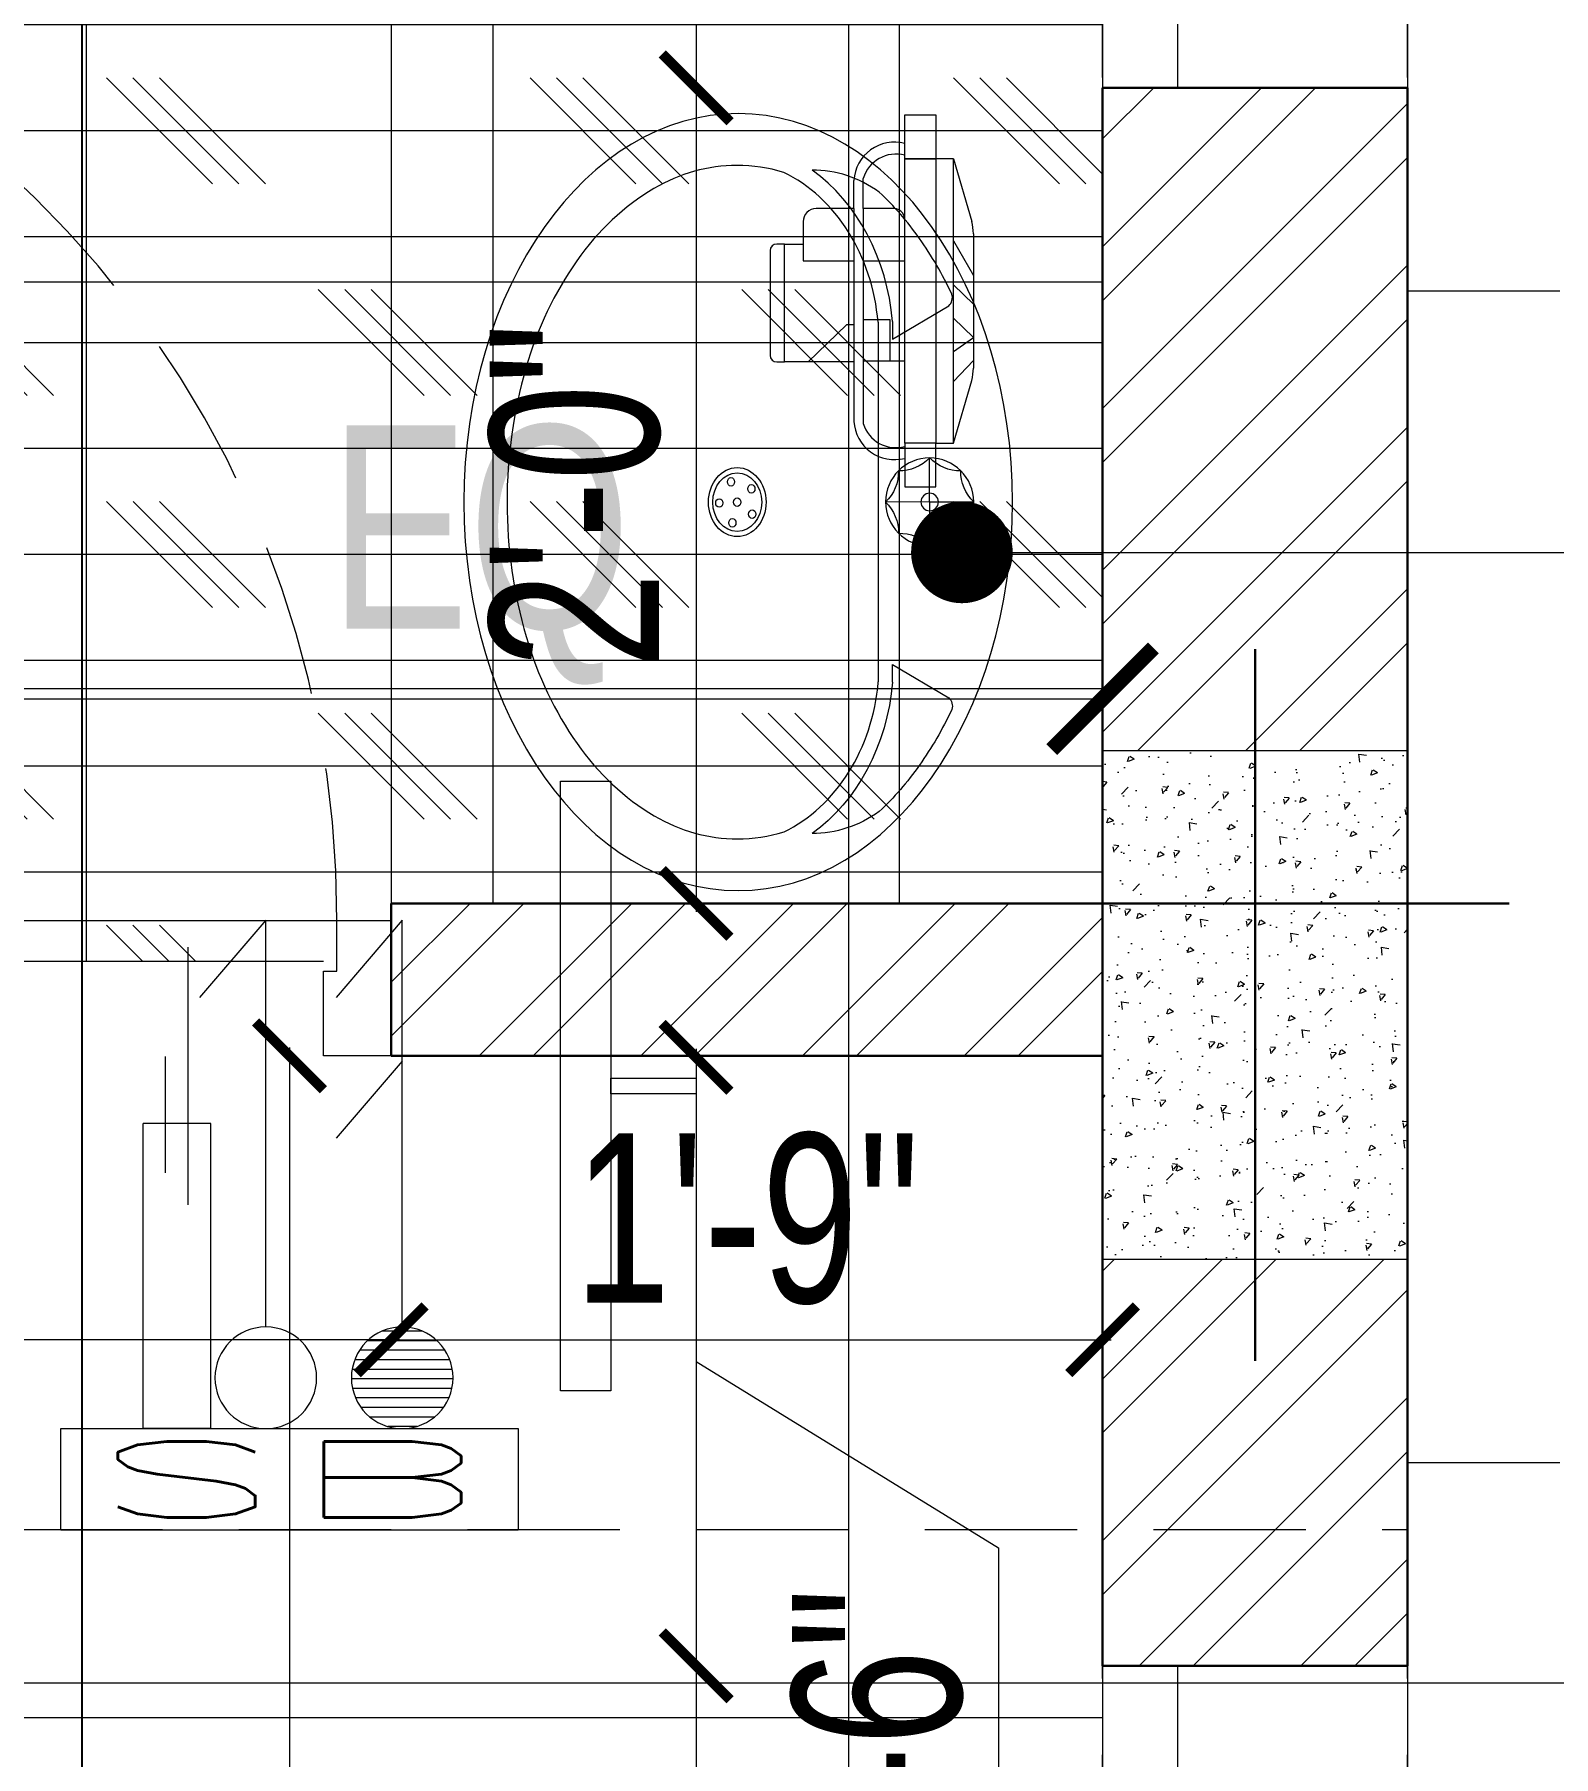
# Model space of a CAD drawing. Header units: inches. Extents: x 3365147 to 3374664, y 1380917 to 1384908.
# Drawn here: x 3371952.2 to 3371997.1, y 1383187.8 to 1383238.6 of the extents above; entities that cross this region are included whole.
import ezdxf
from ezdxf.enums import TextEntityAlignment as Align

# ---------------------------------------------------------------- set-up
doc = ezdxf.new("R2010")
doc.units = ezdxf.units.IN
doc.header["$LTSCALE"] = 18
doc.header["$MEASUREMENT"] = 0
doc.header["$PDSIZE"] = -1
for name, pattern in [('CENTER', [50.79999999999998, 31.75, -6.349999999999998, 6.349999999999998, -6.349999999999998]), ('CONTINOUS', [0]), ('DASHDOT', [1, 0.5, -0.25, 0, -0.25]), ('HIDDEN', [0.375, 0.25, -0.125])]:
    doc.linetypes.add(name, pattern=pattern)
for name, color, linetype, lineweight in [('COLUMN-00 _BC', 1, 'Continuous', 20), ('COLUMN-00 CENTER LINE_BC', 5, 'Continuous', 30), ('COLUMN-00 HATCH_BC', 4, 'Continuous', 9), ('DETAIL-SECTION-00_BC', 2, 'DASHDOT', 25), ('DIM-03_BC', 1, 'Continuous', 9), ('DIM-04_BC', 3, 'Continuous', 9), ('DOOR-00 DROP LINE_BC', 3, 'Continuous', 13), ('DOOR-00 SHUTTER_BC', 40, 'Continuous', 9), ('DOOR-00_BC', 30, 'Continuous', 18), ('DOORS_THIN-BC', 252, 'Continuous', 5), ('ELECTRICAL-CEILING-POINTS DIM_BC', 230, 'Continuous', 9), ('ELECTRICAL-ROOF BEAM LINE_BC', 1, 'HIDDEN', 15), ('ELECTRICAL-WALL-POINTS HATCH_BC', 252, 'Continuous', 5), ('ELECTRICAL-WALL-POINTS-00_BC', 20, 'Continuous', 20), ('ELECTRICAL-WALL-POINTS-01_BC', 136, 'Continuous', 9), ('ELECTRICAL-WALL-POINTS-02_BC', 21, 'Continuous', 5), ('FIXTURES-00_BC', 200, 'Continuous', 13), ('GRID LINE-00_BC', 9, 'CENTER', 9), ('GRID LINE-TEXT_BC', 2, 'CONTINOUS', 15), ('INTERIOR-FLOORING TILE-00 (VT)_BC', 125, 'Continuous', 5), ('INTERIOR-FLOORING TILE-01 (VT-1)_BC', 160, 'Continuous', 9), ('KITCHEN-PLATFORM_BC', 1, 'Continuous', 20), ('SUNSHADE_BC', 1, 'HIDDEN', 20), ('TEXT-02_ARROW_BC', 4, 'Continuous', 13), ('WALL-00_BC', 7, 'Continuous', 30), ('WALL-9 inch BRICK HATCH_BC', 22, 'Continuous', 0), ('WINDOW-00 SHUTTER_BC', 40, 'Continuous', 9), ('WINDOWS-00_BC', 30, 'Continuous', 18)]:
    doc.layers.add(name, color=color, linetype=linetype, lineweight=lineweight)
doc.styles.add('DIM_BC', font='swisscl.ttf')
doc.styles.add('ROMANS', font='romans.shx', dxfattribs={"width": 0.75})
doc.dimstyles.new('DIM_BC', dxfattribs={"dimtxt": 4, "dimasz": 2, "dimexe": 4.5, "dimexo": 0, "dimgap": 1, "dimtad": 1, "dimdec": 4, "dimzin": 3, "dimdsep": 46, "dimlunit": 4, "dimtxsty": 'DIM_BC', "dimblk": 'ARCHTICK', "dimcen": 0.0625, "dimdle": 0.25, "dimse1": 1, "dimse2": 1, "dimclrd": 7, "dimclre": 4, "dimclrt": 256, "dimadec": 0, "dimazin": 0, "dimtfac": 0.5, "dimtdec": 4, "dimtix": 1, "dimtofl": 0, "dimtmove": 2, "dimatfit": 2, "dimfxl": 0, "dimfrac": 1, "dimtolj": 1, "dimtzin": 1, "dimlwd": -1, "dimarcsym": 0})
pattern_1 = [(45, (12, 0), (-2.386485386504598, 2.386485386504598), []), (45, (13.590990255, 0), (-2.386485386504598, 2.386485386504598), [])]

# ---------------------------------------------------------------- blocks, each defined once
blk = doc.blocks.new('ARROW_C')
at = {"layer": 'DOORS_THIN-BC'}
h = blk.add_hatch(dxfattribs=at)
h.set_pattern_fill('ANSI31', color=256, scale=1.439999999999995, angle=82.34337836753481, style=0)
h.set_pattern_definition([(127.3433783675347, (-488.6261728187226, 65.37046368602438), (-0.1431026031467135, -0.1091862856435467), [])])
edge = h.paths.add_edge_path()
edge.add_arc((5.804878283427684, -19.94409062200435), 20.77169619034866, 91.08324206293743, 106.2280361201848)
edge.add_arc((-1.466444343494003, -25.91922004105702), 25.9606707646258, 77.92495574760318, 86.7618009874663, ccw=False)
edge.add_line((3.964337424034851, -0.5329435133191823), (5.412189069791565, 0.8238933390265969))
blk.add_lwpolyline([(-9.095e-13, 4.26e-14, -0.0661779865403536), (5.412189069791565, 0.823893339026597), (3.964337424034851, -0.5329435133191823), (4.649810086945194, -2.463927325565364, 0.0635909475538442), (-9.095e-13, 4.26e-14)], format="xyb")
blk.add_arc((-1.46697212334652, -25.92314596823115), 25.96462023794869, 77.92562916814516, 86.76112756691943)
blk = doc.blocks.new('*U208')
for points in [[(2.000894688331753, -6.912160000000001e-10), (0, -6.912160000000001e-10), (0, 3.999999999308784), (1.600715750653761, 3.999999999308784), (3.100715750653761, 3.999999999308784), (3.100715750653765, 33.79856849821317), (1.600715750653766, 33.79856849821317), (1.600715750653761, 3.999999999308784), (1.600715750653761, 2.499999999308784), (2.000894688302649, 2.499999999308784)], [(31.3992842495727, 2.499999999308784), (31.3992842495727, 3.999999999308784), (33.00000000022646, 3.999999999308784), (33.00000000022646, -6.912160000000001e-10), (30.99910531189471, -6.912160000000001e-10), (30.99910531189471, 2.499999999308784)]]:
    blk.add_lwpolyline(points, close=True)
at = {"layer": 'DOOR-00 DROP LINE_BC', "ltscale": 0.01}
blk.add_line((2.000894688331757, 2.799463186296633), (30.99910531189472, 2.799463186296633), dxfattribs=at)
at = {"layer": 'DOOR-00 SHUTTER_BC', "linetype": 'HIDDEN'}
blk.add_arc((1.588089705503217, 4.065780860740041), 29.81126711938986, 359.8735723383919, 85.84165232859309, dxfattribs=at)
at = {"layer": 'DOOR-00 SHUTTER_BC', "lineweight": 13, "ltscale": 0.01, "xscale": 0.8000000000007759, "yscale": 0.8000000000007759, "zscale": 0.8000000000007759, "rotation": 359.0774398910439}
blk.add_blockref('ARROW_C', (3.100715750653765, 33.79856849822045), dxfattribs=at)
blk = doc.blocks.new('*U281')
for p, q in [((2.328306e-10, 8.879062309206347), (24.0000000002258, 8.879062308507855)), ((1.455192e-10, 2.087628567016508), (24.00000000013849, 2.087628566288913)), ((3.573943928349763, -0.1209376908882405), (3.573943928495281, 2.087628566900093)), ((20.42605607181783, -0.1209376914121094), (20.42605607184694, 2.08762856643443)), ((5.82077e-11, -0.120937690800929), (24.00000000005118, -0.1209376914994209))]:
    blk.add_line(p, q)
at = {"layer": 'SUNSHADE_BC'}
blk.add_lwpolyline([(-5.999999999970896, 8.879062309206347), (-5.999999999970896, 26.87906230994122), (30.00000000042952, 26.87906230993394), (30.00000000042952, 8.879062309206347)], dxfattribs=at)
at = {"layer": 'WINDOW-00 SHUTTER_BC', "const_width": 0.3999999999999111}
blk.add_lwpolyline([(20.42605607184694, 0.9833454375111614), (3.573943928262451, 0.9833454378604074)], dxfattribs=at)
blk = doc.blocks.new('ARCHTICK')
at = {"color": 0, "const_width": 0.15}
blk.add_lwpolyline([(-0.5, -0.5), (0.5, 0.5)], dxfattribs=at)
blk = doc.blocks.new('*D885')
at = {"layer": 'Defpoints', "color": 0, "transparency": 16777216}
for p in [(3371983.758658891, 1383208.468559114), (3371959.758666147, 1383034.305889615), (3371983.758664678, 1383034.305889615)]:
    blk.add_point(p, dxfattribs=at)
at = {"layer": 'DIM-03_BC', "color": 7, "linetype": 'Continuous', "transparency": 16777216}
blk.add_line((3371959.758666147, 1383208.718559114), (3371959.758666147, 1383034.055889615), dxfattribs=at)
at = {"layer": 'DIM-03_BC', "color": 7, "transparency": 16777216, "xscale": 2, "yscale": 2, "zscale": 2}
for p, rotation in [((3371959.758666147, 1383208.468559114), 90), ((3371959.758666147, 1383034.305889615), 270)]:
    blk.add_blockref('ARCHTICK', p, dxfattribs=dict(at, rotation=rotation))
at = {"layer": 'DIM-03_BC', "transparency": 16777216, "insert": (3371956.198050158, 1383121.387224363), "char_height": 5, "attachment_point": 5, "rotation": 90, "style": 'DIM_BC'}
blk.add_mtext('\\A1;14\'-6"', dxfattribs=at)
blk = doc.blocks.new('_ArchTick')
at = {"color": 0, "linetype": 'ByBlock', "const_width": 0.15}
blk.add_lwpolyline([(-0.5, -0.5), (0.5, 0.5)], dxfattribs=at)
blk = doc.blocks.new('*U466')
at = {"linetype": 'CENTER', "ltscale": 0.1}
blk.add_line((1.110223024625157e-16, 0), (10.51656835569302, 0), dxfattribs=at)
at = {"layer": 'GRID LINE-TEXT_BC', "style": 'DIM_BC'}
blk.add_attdef('AA', text='', height=0.2, dxfattribs=at).set_placement((-0.2141686873997627, 0), align=Align.MIDDLE_CENTER)
blk = doc.blocks.new('*U603')
at = {"linetype": 'CENTER', "ltscale": 0.1}
blk.add_line((1.110223024625157e-16, 0), (25.47780267974587, 0), dxfattribs=at)
at = {"layer": 'GRID LINE-TEXT_BC', "style": 'DIM_BC'}
blk.add_attdef('AA', text='', height=0.2, rotation=90.0000000000445, dxfattribs=at).set_placement((-0.2141686873997627, 0), align=Align.MIDDLE_CENTER)
blk = doc.blocks.new('EW-MIRROR LIGHT_BC')
for points in [[(0.2280551356670918, -2.520000000018626), (-0.2280551356670907, -2.520000000018626), (-0.2280551356670912, 0), (0.2280551356670912, 0)], [(-9, -2.520000000018626), (9, -2.520000000018626), (9, -4), (-9, -4)]]:
    blk.add_lwpolyline(points, close=True)
blk = doc.blocks.new('EW-SWITCH BOX_BC')
blk.add_lwpolyline([(4.499999999985447, -0.9999999999931077), (-4.499999999985448, -0.999999999993106), (-4.500000000014551, 0.9999999999640057), (4.499999999985447, 0.9999999999931068)], close=True)
at = {"layer": 'ELECTRICAL-WALL-POINTS-01_BC', "insert": (0, 0), "char_height": 1.5, "attachment_point": 5, "style": 'ROMANS'}
blk.add_mtext('{\\Fromans|c0;\\W3;SB}', dxfattribs=at)
blk = doc.blocks.new('EW-ONE WAY SWITCH_BC')
at = {"ltscale": 20}
for p, q in [((0, 2.000014085308578), (0, 10.00007042653706)), ((8.572304848104729e-16, 10.00007042653706), (1.301817519006041, 8.481739932660373))]:
    blk.add_line(p, q, dxfattribs=at)
blk.add_circle((-1.836922467451013e-16, 1.000007042655018), 1.000007042653561, dxfattribs=at)
blk = doc.blocks.new('EW-TWO WAY SWITCH_BC')
at = {"layer": 'ELECTRICAL-WALL-POINTS HATCH_BC', "ltscale": 20}
h = blk.add_hatch(dxfattribs=at)
h.set_pattern_fill('ANSI31', color=256, scale=1.5, angle=135)
h.set_pattern_definition([(180, (0, 2.000066077128089), (-2.775557561562891e-17, -0.1875), [])])
edge = h.paths.add_edge_path()
edge.add_arc((2.220446049250313e-16, 1.000007042655018), 1.00000704265356, 0, 360)
at = {"ltscale": 20}
for p, q in [((0, 2.000066077128089), (3.207369562008938e-15, 10.00007042653706)), ((5.968335217055116e-16, 10.00007042653706), (1.301817519006041, 8.481739932660373)), ((2.651298093029915e-15, 7.230281608610072), (1.301817519006043, 5.711951114733381))]:
    blk.add_line(p, q, dxfattribs=at)
blk.add_circle((-4.440892098500626e-16, 1.000007042655018), 1.000007042653561, dxfattribs=at)
blk = doc.blocks.new('EW-5 AMP SOCKET_BC')
for p, q in [((-1.000007042661309, 0), (-1.000007042661309, 9)), ((-1.000007042661309, 9), (1.000007042653561, 9)), ((1.000007042653561, 0), (1.000007042653561, 9)), ((-1.000007042661309, 0), (1.000007042653561, 0))]:
    blk.add_line(p, q)
at = {"layer": 'ELECTRICAL-WALL-POINTS-01_BC'}
for p, q in [((-0.3333356808896859, 6.608248551434372), (-0.3333356808896859, 14.21097466055653)), ((0.3333356808819374, 7.544261216680753), (0.3333356808819374, 10.97939169005258))]:
    blk.add_line(p, q, dxfattribs=at)
blk = doc.blocks.new('EW-EXHAUST FAN PLAN_BC')
at = {"transparency": 33554687}
for p, q in [((-2.785186106825506, 2.471852662081801), (-3.618050559748838, 2.471852662081801)), ((-2.785186106825506, 2.471852662081801), (3.493450934509383, 2.471852662081801)), ((0.6419160376177047, 2.471852662081801), (0.6419160376177047, 2.251394284596245)), ((0.6419160376177047, 2.251394284596245), (1.74020967581987, 1.122288206417579)), ((1.74020967581987, 2.471852662081802), (1.74020967581987, 0.4239552203744097)), ((-1.740209675819813, 0.4239552203744097), (-1.740209675819813, 0.9739579234046687)), ((1.74020967581987, 0.4239552203744097), (-1.740209675819813, 0.4239552203744097))]:
    blk.add_line(p, q, dxfattribs=at)
for points in [[(-5.552645177951092, 3.973073191869844), (-5.552645177951092, 4.891324114338204), (-4.25959232214467, 4.891324114338204), (-4.25959232214467, 3.973073191869844)], [(5.428045552711637, 3.973073191869844), (5.428045552711637, 4.891324114338204), (4.134992696905215, 4.891324114338204), (4.134992696905215, 3.973073191869844)]]:
    blk.add_lwpolyline(points, close=True, dxfattribs=at)
blk.add_lwpolyline([(-2.785186106825506, 2.471852662081801), (-2.785186106825506, 1.354012701252941, 0.4168560823460515), (-2.401690100254484, 0.9739579234046687), (-1.244431101446139, 0.9739579234046687), (-1.244431101446139, 2.471852662081801)], format="xyb", dxfattribs=at)
blk.add_lwpolyline([(-1.740209675819813, 0.4239552203744097), (-1.740209675819813, 0.1942095702052029, 0.414213562373095), (-1.546000105614269, 0), (1.546000105614326, 0, 0.414213562373095), (1.74020967581987, 0.1942095702052029), (1.74020967581987, 0.4239552203744097)], format="xyb", close=True, dxfattribs=at)
for centre, start, end in [((-3.54712357436614, 3.670245153280121), 165.3890801817704, 266.6128944588657), ((3.422523949126742, 3.670245153280121), 273.3871055411343, 14.61091981822964)]:
    blk.add_arc(centre, 1.200489566890975, start, end, dxfattribs=at)
at = {"layer": 'ELECTRICAL-WALL-POINTS-02_BC', "transparency": 33554687}
for p, q in [((-4.25959232214467, 5.412309290039047), (-2.406256423318439, 5.948829688797559)), ((-2.046228558270457, 5.999893432484896), (1.921628933031059, 5.999893432484896)), ((-1.831702956067375, 5.412309290039047), (-0.8157158425666466, 5.999893432484896)), ((-0.5328658467678338, 5.412309290039047), (0.03576029659427604, 5.999893432484896)), ((0.4454215439655513, 5.412309290039047), (1.014047687327661, 5.999893432484896)), ((1.427417661941377, 5.412309290039047), (1.014047687327661, 5.999893432484896)), ((2.312408446338679, 5.412309290039047), (1.69145182137504, 5.999893432486715)), ((4.134992696905215, 5.412309290039047), (2.281656798078984, 5.948829688797559)), ((1.716868511725693, 3.973073191869844), (1.716868511725693, 2.746687724042204)), ((0.4886333200614672, 2.746687724042204), (0.4886333200614672, 3.536812544418353)), ((0.4886333200614672, 3.536812544418353), (1.716868511725693, 3.536812544418353)), ((-2.785186106825506, 2.746687724042204), (-3.678581071300357, 2.746687724042204)), ((-2.785186106825506, 2.746687724042204), (3.553981446060902, 2.746687724042204))]:
    blk.add_line(p, q, dxfattribs=at)
for points in [[(-4.25959232214467, 5.412309290039047), (-4.25959232214467, 4.891324114338204), (4.134992696905215, 4.891324114338204), (4.134992696905215, 5.412309290039047)], [(-4.25959232214467, 3.973073191869844), (-4.25959232214467, 4.891324114338204), (4.134992696905215, 4.891324114338204), (4.134992696905215, 3.973073191869844)]]:
    blk.add_lwpolyline(points, close=True, dxfattribs=at)
blk.add_lwpolyline([(-1.244431101446139, 2.746687724042204), (-1.244431101446139, 3.973073191869844), (-2.456436358312885, 3.973073191869844, 0.4598094039223961), (-2.785186106825506, 3.589692622910661), (-2.785186106825506, 2.746687724042204)], format="xyb", dxfattribs=at)
for centre, radius, start, end in [((-2.046228558270457, 4.705162964444753), 1.294730468040017, 90, 106.1451496788568), ((1.921628933031059, 4.705162964444753), 1.294730468040017, 73.8548503211432, 90), ((-3.384219021263675, 3.711853727787457), 1.009056208190727, 164.9966786552037, 253.0390317244665), ((3.25961939602422, 3.711853727787457), 1.009056208190727, 286.9609682755336, 15.00332134479632)]:
    blk.add_arc(centre, radius, start, end, dxfattribs=at)
blk = doc.blocks.new('*U1335')
at = {"transparency": 33554687}
blk.add_line((0, 0), (44.39532952226315, 0), dxfattribs=at)
at = {"linetype": 'CONTINOUS', "transparency": 33554687, "style": 'DIM_BC'}
for tag, rotation, p in [('2', 269.9999999999988, (44.39532952226315, -0.2869649384067169)), ('1', 269.9999999999997, (-1.804112415015879e-16, -0.317633352561371))]:
    blk.add_attdef(tag, text='', height=0.2, rotation=rotation, dxfattribs=at).set_placement(p, align=Align.MIDDLE_CENTER)
blk = doc.blocks.new('*D1845')
at = {"layer": 'Defpoints', "color": 0, "transparency": 16777216}
for p in [(3371983.758661516, 1383219.008362819), (3371983.758661516, 1383219.008362821), (3371947.008664716, 1383212.526393005)]:
    blk.add_point(p, dxfattribs=at)
at = {"layer": 'ELECTRICAL-CEILING-POINTS DIM_BC', "color": 7, "transparency": 16777216}
blk.add_line((3371946.758664716, 1383219.008362821), (3371984.008661516, 1383219.008362821), dxfattribs=at)
at = {"layer": 'ELECTRICAL-CEILING-POINTS DIM_BC', "color": 7, "transparency": 16777216, "xscale": 3, "yscale": 3, "zscale": 3, "rotation": 180}
blk.add_blockref('ARCHTICK', (3371947.008664716, 1383219.008362821), dxfattribs=at)
at = {"layer": 'ELECTRICAL-CEILING-POINTS DIM_BC', "color": 7, "transparency": 16777216, "xscale": 3, "yscale": 3, "zscale": 3}
blk.add_blockref('ARCHTICK', (3371983.758661516, 1383219.008362821), dxfattribs=at)
at = {"layer": 'ELECTRICAL-CEILING-POINTS DIM_BC', "transparency": 16777216, "insert": (3371965.383663116, 1383223.248205547), "char_height": 6, "attachment_point": 5, "style": 'DIM_BC'}
blk.add_mtext('\\A1;EQ', dxfattribs=at)
blk = doc.blocks.new('*U477')
at = {"layer": 'COLUMN-00 HATCH_BC'}
h = blk.add_hatch(dxfattribs=at)
h.set_pattern_fill('AR-CONC', color=256, scale=0.25)
h.set_pattern_definition([(49.99999999999999, (-2.582294090840695e-06, 5.996753859275486), (1.793150456501884, -0.1568803374564878), [0.1875, -2.0625]), (355, (-2.582294090840695e-06, 5.996753859275486), (-0.3468783340325, 1.88048033425003), [0.15, -1.65]), (100.45144446, (0.1494266202059092, 5.983680499275486), (1.44627211681778, 1.723599977421574), [0.15935048, -1.75285528]), (46.18420000000002, (-2.582294090840695e-06, 6.496753859275486), (2.668103326678931, -0.4137982019826913), [0.2812499999999999, -3.093749999999999]), (96.63563548999993, (0.2223392802059092, 6.462270591775487), (2.336654864185571, 2.435296501936376), [0.239025855, -2.629284399999999]), (351.1841639899999, (-2.582294090840695e-06, 6.496753859275486), (2.336654862636933, 2.435296500674975), [0.225, -2.4750000025]), (21, (0.2499974177059092, 6.371753859275486), (1.492267630296154, -1.006547226663347), [0.1875, -2.0625]), (326.0000000000001, (0.2499974177059092, 6.371753859275486), (0.6082883298039543, 1.812875112617133), [0.15, -1.65]), (71.45144474, (0.3743530527059091, 6.287874924275486), (2.100555941824928, 0.8063278820158846), [0.159350475, -1.75285528]), (37.50000000000001, (-2.582294090840695e-06, 5.996753859275486), (0.03039963829322667, 0.8322346345782787), [0, -1.63, 0, -1.675, 0, -1.65625]), (7.499999999999999, (-2.582294090840695e-06, 5.996753859275486), (0.6576738436053715, 0.9860292797059006), [0, -0.955, 0, -1.5925, 0, -0.63125]), (327.5, (-0.5575025822940909, 5.996753859275486), (1.334556090431023, -0.0563871793359495), [0, -0.625, 0, -1.95, 0, -2.5875]), (317.5, (-0.8075025822940909, 5.996753859275486), (1.457965423355966, 0.2502624558307941), [0, -0.8125, 0, -1.295, 0, -1.8375])])
h.paths.add_polyline_path([(-4.500002582668346, -4.50162307042774), (4.499997417331654, -4.501623070467758), (4.500000000374255, 10.49837692970323), (-4.499999999625745, 10.49837692974324)])
blk.add_lwpolyline([(-4.500002582668346, -4.50162307042774), (4.499997417331654, -4.501623070467758), (4.500000000374255, 10.49837692970323), (-4.499999999625745, 10.49837692974324)], close=True)
at = {"layer": 'COLUMN-00 CENTER LINE_BC'}
for p, q in [((-2.582668346176685e-06, -7.501623070409551), (3.742553359895269e-10, 13.49837692976143)), ((-7.5, -1.818989403545856e-11), (7.5, -5.820766091346741e-11))]:
    blk.add_line(p, q, dxfattribs=at)
blk = doc.blocks.new('*U1275')
for p, q in [((2.328306e-10, 8.879062309206347), (24.00000000023283, 8.879062308507855)), ((1.455192e-10, 2.087628567016508), (24.00000000014552, 2.087628566288913)), ((3.573943928349763, -0.1209376908882405), (3.573943928495281, 2.087628566900093)), ((20.42605607182486, -0.1209376914121094), (20.42605607185397, 2.08762856643443)), ((5.82077e-11, -0.120937690800929), (24.00000000005821, -0.1209376914994209))]:
    blk.add_line(p, q)
at = {"layer": 'SUNSHADE_BC'}
blk.add_lwpolyline([(-5.999999999970896, 8.879062309206347), (-5.999999999970896, 26.87906230994122), (30.00000000043656, 26.87906230993394), (30.00000000043656, 8.879062309206347)], dxfattribs=at)
at = {"layer": 'WINDOW-00 SHUTTER_BC', "const_width": 0.3999999999999111}
blk.add_lwpolyline([(20.42605607185397, 0.9833454375111614), (3.573943928262451, 0.9833454378604074)], dxfattribs=at)
blk = doc.blocks.new('OVAL_WASH')
for p, q in [((-5.896468744315745, 4.364854737337926), (5.897054175761621, 4.358646288020126)), ((-0.0019938896421923, 2.675209561193201), (-0.001233346537697, 4.119931196905232)), ((-5.347517112326952, 3.892499087649198), (-6.441437920300647, 2.043963229103638)), ((-5.926093957856642, 3.892803667732661), (-5.347517112326952, 3.892499087649198)), ((5.909999888263898, 3.892803667732661), (5.331423042731624, 3.892499087649198)), ((5.331423042731624, 3.892499087649198), (6.425343850706607, 2.043963229103638)), ((-0.0019938896421923, 2.675209561193201), (-1.446715525354218, 2.675970104297694)), ((-0.0019938896421923, 2.675209561193201), (-0.0027544327466876, 1.230487925479882)), ((-0.0019938896421923, 2.675209561193201), (1.442727746069834, 2.674449018088707))]:
    blk.add_line(p, q)
for radius in [1.444721835898844, 0.2889056896132539]:
    blk.add_circle((-0.0019938896421923, 2.675209561193201), radius)
for centre, start, end in [((-0.9970513928377192, 5.091297322615638), 269.0432230047476, 315.7741857471602), ((1.004468523944149, 5.088257069707379), 224.0517530058319, 270.7827157482474), ((-2.41619096111843, 3.674311750571503), 314.1387836293415, 0.8697463717319419), ((2.415259135849883, 3.673174034576732), 179.0432230047528, 225.7741857471122), ((-2.41619096111843, 1.672789524761103), 359.1302536282681, 45.8612163706585), ((2.412218882941623, 1.671654117796153), 134.0517530058541, 180.7827157482109), ((-1.003252507582609, 0.2598510712265721), 44.13878362934148, 90.86974637173194), ((0.9982697182265006, 0.2598510712265721), 89.13025362826808, 135.8612163706585)]:
    blk.add_arc(centre, 1.393794389230085, start, end)
blk.add_ellipse((0.002446803280691, 8.956688505945637), major_axis=(-12.74488057746917, 0), ratio=0.7061658950269413)
at = {"extrusion": (0, 0, -1)}
for centre, major_axis, ratio, start_param, end_param in [((0.0008449019375673, 5.410679584397863), (13.35529541755318, -0.0070306125094751), 0.8333610395263855, 4.375909861210904, 4.712388980388428), ((0.0008449019375673, 5.410679584397863), (13.35529541758425, -0.007030612644624), 0.8333610395244408, 4.712388980379997, 5.048868099556544), ((1.865914300276848, 8.273694966941951), (9.380887083826378, -0.004938369434390699), 0.8333610395297, -0.8695364039293274, -0.4560317127768618), ((-3.604381043605663, 8.989296803508907), (7.438880803792819, -0.0039160414604539), 0.833361039520282, 3.141592653569542, 3.597624366351348), ((3.609836623376295, 8.985499032138373), (7.438880803801094, -0.0039160413765554), 0.8333610395297893, -0.4560317127825062, -6.7149e-12), ((0.0312799924939566, 9.576996668265604), (0.1416152517616268, -7.45503759874e-05), 0.8333610395394947, -1.570796326747174, 4.712388980432411), ((-3.604381043605663, 8.989296803508907), (7.438880803793017, -0.0039160410761448), 0.8333610394957185, 2.892153881148855, 3.141592653631537), ((3.609836623376295, 8.985499032138373), (7.438880803801208, -0.003916041227438299), 0.8333610395402052, 1.73395e-11, 0.2494387724860836), ((-5.260258234159137, 9.32594860999843), (5.987135180641122, -0.0031518006074409), 0.8333610395294136, 1.676821545042295, 2.758256855522216), ((5.266067342118854, 9.320407248731657), (5.987135180633742, -0.0031518006181023), 0.8333610395296907, 0.3833357980548844, 1.464771108538323), ((-5.769326652950858, 6.520044427309521), (5.121966666704111, -0.0026963509872635), 0.8333610395325285, 2.601342142141549, 3.143939450131403), ((-1.860458720507504, 9.701100868705328), (10.51380909798258, -0.0055347724521562), 0.8333610395276044, 2.27205624964007, 2.480640765491997), ((-0.7306583205602676, 10.81489914363059), (12.26403743747444, -0.006456142215931301), 0.833361039535106, 2.090015635564819, 2.272056249719629), ((-6.712800744115263, 2.211047475692633), (0.3373644504314075, -0.0001775983901984), 0.8333610395398162, 0.6357584857270207, 1.896143544674846)]:
    blk.add_ellipse(centre, major_axis=major_axis, ratio=ratio, start_param=start_param, end_param=end_param, dxfattribs=at)
at = {"extrusion": (0, 0, -0.9999999999999998)}
for centre, major_axis, ratio, start_param, end_param in [((-0.7325820118795142, 7.160669855811415), (11.13111542352684, -0.0058597401478017), 0.8333610395303058, 4.011129057513366, 4.375909861201573), ((0.7361138997618845, 7.159896692016691), (11.13111542356576, -0.0058597402084878), 0.8333610395289216, -1.234317207625004, -0.8695364039393206)]:
    blk.add_ellipse(centre, major_axis=major_axis, ratio=ratio, start_param=start_param, end_param=end_param, dxfattribs=at)
at = {"extrusion": (0, 0, -0.9999999999999999)}
for centre, major_axis, ratio, start_param, end_param in [((-1.861209115526117, 8.275657031564517), (9.380887083795226, -0.004938369653719201), 0.8333610395281512, 3.597624366340056, 4.011129057495873), ((-5.260258234159137, 9.32594860999843), (6.553596187694893, -0.003450001994216), 0.8333610395288502, 1.672131744064737, 2.604110941735409)]:
    blk.add_ellipse(centre, major_axis=major_axis, ratio=ratio, start_param=start_param, end_param=end_param, dxfattribs=at)
at = {"extrusion": (0, 0, -1)}
for centre, major_axis, ratio in [((0.0027277895995182, 8.987397916686255), (1.132922014103944, -0.0005964027914409999), 0.8333610395314449), ((-0.6613219873684228, 9.192331888254836), (0.1416152517725633, -7.45503429925e-05), 0.8333610394751588), ((0.0027277895995182, 8.987397916686255), (0.1416152517616329, -7.45503229013e-05), 0.8333610395587736), ((-0.4362297452982361, 8.524455326940277), (0.1416152517616148, -7.455035043100001e-05), 0.8333610395394758), ((0.3954868907960298, 8.496349690281363), (0.1416152517616218, -7.455033854960003e-05), 0.8333610395587729)]:
    blk.add_ellipse(centre, major_axis=major_axis, ratio=ratio, dxfattribs=at)
at = {"extrusion": (0, 0, -0.9999999999999998)}
for centre, major_axis, ratio in [((0.0027277895995182, 8.987397916686255), (0.9629837119888928, -0.0005069423920674), 0.8333610395298356), ((0.6844237985135841, 9.146856014240022), (0.1416152517725457, -7.45503705282e-05), 0.8333610394558698)]:
    blk.add_ellipse(centre, major_axis=major_axis, ratio=ratio, dxfattribs=at)
for centre, major_axis, ratio, start_param, end_param in [((5.244164164566387, 9.32594860999843), (-6.553596187694893, -0.003450001994216), 0.8333610395288502, 1.672131744064737, 2.604110941735409), ((5.753232583356818, 6.520044427309521), (-5.121966666704111, -0.0026963509872635), 0.8333610395325285, 2.601342142141549, 3.143939450131403), ((1.844364650913465, 9.701100868705328), (-10.51380909798258, -0.0055347724521562), 0.8333610395276044, 2.27205624964007, 2.480640765491997), ((0.7145642509675204, 10.81489914363059), (-12.26403743747444, -0.006456142215931301), 0.833361039535106, 2.090015635564819, 2.272056249719629), ((6.696706674519932, 2.211047475692633), (-0.3373644504314075, -0.0001775983901984), 0.8333610395398162, 0.6357584857270207, 1.896143544674846)]:
    blk.add_ellipse(centre, major_axis=major_axis, ratio=ratio, start_param=start_param, end_param=end_param)
blk = doc.blocks.new('*U207')
blk.add_blockref('OVAL_WASH', (0, 3))
blk = doc.blocks.new('*D2104')
at = {"layer": 'Defpoints', "color": 0, "transparency": 16777216}
for p in [(3371988.258659518, 1383261.036120075), (3371971.758662163, 1383237.036120074), (3371983.758659518, 1383237.036120074)]:
    blk.add_point(p, dxfattribs=at)
at = {"layer": 'DIM-04_BC', "color": 7, "linetype": 'Continuous', "transparency": 16777216}
blk.add_line((3371971.758662163, 1383261.286120075), (3371971.758662163, 1383236.786120074), dxfattribs=at)
at = {"layer": 'DIM-04_BC', "color": 7, "transparency": 16777216, "xscale": 2, "yscale": 2, "zscale": 2}
for p, rotation in [((3371971.758662163, 1383261.036120075), 90), ((3371971.758662163, 1383237.036120074), 270)]:
    blk.add_blockref('ARCHTICK', p, dxfattribs=dict(at, rotation=rotation))
at = {"layer": 'DIM-04_BC', "transparency": 16777216, "insert": (3371968.198046173, 1383249.036120074), "char_height": 5, "attachment_point": 5, "rotation": 90, "style": 'DIM_BC'}
blk.add_mtext('\\A1;2\'-0"', dxfattribs=at)
blk = doc.blocks.new('*D2105')
at = {"layer": 'Defpoints', "color": 0, "transparency": 16777216}
for p in [(3371983.758659518, 1383237.036120074), (3371971.758662165, 1383212.967850127), (3371983.758662188, 1383212.967850127)]:
    blk.add_point(p, dxfattribs=at)
at = {"layer": 'DIM-04_BC', "color": 7, "linetype": 'Continuous', "transparency": 16777216}
blk.add_line((3371971.758662165, 1383237.286120074), (3371971.758662165, 1383212.717850127), dxfattribs=at)
at = {"layer": 'DIM-04_BC', "color": 7, "transparency": 16777216, "xscale": 2, "yscale": 2, "zscale": 2}
for p, rotation in [((3371971.758662165, 1383237.036120074), 90), ((3371971.758662165, 1383212.967850127), 270)]:
    blk.add_blockref('ARCHTICK', p, dxfattribs=dict(at, rotation=rotation))
at = {"layer": 'DIM-04_BC', "transparency": 16777216, "insert": (3371968.198046175, 1383225.001985099), "char_height": 5, "attachment_point": 5, "rotation": 90, "style": 'DIM_BC'}
blk.add_mtext('\\A1;2\'-0"', dxfattribs=at)
blk = doc.blocks.new('*D2106')
at = {"layer": 'Defpoints', "color": 0, "transparency": 16777216}
for p in [(3371983.758658884, 1383208.426926566), (3371971.758662174, 1383190.469473197), (3371983.758664686, 1383190.469473197)]:
    blk.add_point(p, dxfattribs=at)
at = {"layer": 'DIM-04_BC', "color": 7, "linetype": 'Continuous', "transparency": 16777216}
for p, q in [((3371971.758662174, 1383208.676926566), (3371971.758662174, 1383190.219473197)), ((3371971.758662174, 1383199.448199881), (3371980.683135975, 1383193.949102528)), ((3371980.683135975, 1383193.949102528), (3371980.683135975, 1383181.398643812))]:
    blk.add_line(p, q, dxfattribs=at)
at = {"layer": 'DIM-04_BC', "color": 7, "transparency": 16777216, "xscale": 2, "yscale": 2, "zscale": 2}
for p, rotation in [((3371971.758662174, 1383208.426926566), 90), ((3371971.758662174, 1383190.469473197), 270)]:
    blk.add_blockref('ARCHTICK', p, dxfattribs=dict(at, rotation=rotation))
at = {"layer": 'DIM-04_BC', "transparency": 16777216, "insert": (3371977.122519985, 1383187.673873169), "char_height": 5, "attachment_point": 5, "rotation": 90, "style": 'DIM_BC'}
blk.add_mtext('\\A1;1\'-6"', dxfattribs=at)
blk = doc.blocks.new('*D2107')
at = {"layer": 'Defpoints', "color": 0, "transparency": 16777216}
for p in [(3371983.758664686, 1383190.469473197), (3371971.758662174, 1383166.469473197), (3371983.758664684, 1383166.469473197)]:
    blk.add_point(p, dxfattribs=at)
at = {"layer": 'DIM-04_BC', "color": 7, "linetype": 'Continuous', "transparency": 16777216}
blk.add_line((3371971.758662174, 1383190.719473197), (3371971.758662174, 1383166.219473197), dxfattribs=at)
at = {"layer": 'DIM-04_BC', "color": 7, "transparency": 16777216, "xscale": 2, "yscale": 2, "zscale": 2}
for p, rotation in [((3371971.758662174, 1383190.469473197), 90), ((3371971.758662174, 1383166.469473197), 270)]:
    blk.add_blockref('ARCHTICK', p, dxfattribs=dict(at, rotation=rotation))
at = {"layer": 'DIM-04_BC', "transparency": 16777216, "insert": (3371968.198046185, 1383178.469473196), "char_height": 5, "attachment_point": 5, "rotation": 90, "style": 'DIM_BC'}
blk.add_mtext('\\A1;2\'-0"', dxfattribs=at)
blk = doc.blocks.new('*D2117')
at = {"layer": 'Defpoints', "color": 0, "transparency": 16777216}
for p in [(3371962.758664683, 1383208.468559113), (3371983.758664679, 1383208.468559113), (3371983.758664679, 1383200.093394964)]:
    blk.add_point(p, dxfattribs=at)
at = {"layer": 'DIM-04_BC', "color": 7, "linetype": 'Continuous', "transparency": 16777216}
blk.add_line((3371962.508664683, 1383200.093394964), (3371984.008664679, 1383200.093394964), dxfattribs=at)
at = {"layer": 'DIM-04_BC', "color": 7, "transparency": 16777216, "xscale": 2, "yscale": 2, "zscale": 2, "rotation": 180}
blk.add_blockref('ARCHTICK', (3371962.758664683, 1383200.093394964), dxfattribs=at)
at = {"layer": 'DIM-04_BC', "color": 7, "transparency": 16777216, "xscale": 2, "yscale": 2, "zscale": 2}
blk.add_blockref('ARCHTICK', (3371983.758664679, 1383200.093394964), dxfattribs=at)
at = {"layer": 'DIM-04_BC', "transparency": 16777216, "insert": (3371973.258664681, 1383203.650734414), "char_height": 5, "attachment_point": 5, "style": 'DIM_BC'}
blk.add_mtext('\\A1;1\'-9"', dxfattribs=at)
blk = doc.blocks.new('*D2118')
at = {"layer": 'Defpoints', "color": 0, "transparency": 16777216}
for p in [(3371929.758664683, 1383208.468559113), (3371962.758664683, 1383208.468559113), (3371929.758664683, 1383200.093394964)]:
    blk.add_point(p, dxfattribs=at)
at = {"layer": 'DIM-04_BC', "color": 7, "linetype": 'Continuous', "transparency": 16777216}
blk.add_line((3371963.008664683, 1383200.093394964), (3371929.508664683, 1383200.093394964), dxfattribs=at)
at = {"layer": 'DIM-04_BC', "color": 7, "transparency": 16777216, "xscale": 2, "yscale": 2, "zscale": 2, "rotation": 180}
blk.add_blockref('ARCHTICK', (3371929.758664683, 1383200.093394964), dxfattribs=at)
at = {"layer": 'DIM-04_BC', "color": 7, "transparency": 16777216, "xscale": 2, "yscale": 2, "zscale": 2}
blk.add_blockref('ARCHTICK', (3371962.758664683, 1383200.093394964), dxfattribs=at)
at = {"layer": 'DIM-04_BC', "transparency": 16777216, "insert": (3371946.258664683, 1383203.650734414), "char_height": 5, "attachment_point": 5, "style": 'DIM_BC'}
blk.add_mtext('\\A1;2\'-9"', dxfattribs=at)

msp = doc.modelspace()

# ---------------------------------------------------------------- hatches: boundary and pattern name
at = {"layer": 'INTERIOR-FLOORING TILE-01 (VT-1)_BC'}
h = msp.add_hatch(dxfattribs=at)
h.set_pattern_fill('_USER', color=256, scale=12, double=1, pattern_type=0)
h.set_pattern_definition([(0, (3371929.758662101, 1383291.305888609), (0, 12), []), (90, (3371929.758662101, 1383291.305888609), (-12, 7.347880794884119e-16), [])])
h.paths.add_polyline_path([(3371931.758220544, 1383211.269148929), (3371959.7586621, 1383211.269148929), (3371959.7586621, 1383212.969473194), (3371983.758659662, 1383212.969473193), (3371983.758662099, 1383239.081611623), (3371979.258662099, 1383239.081611665), (3371979.258662099, 1383265.193750137), (3371983.758662099, 1383265.193750137), (3371983.7586621, 1383291.305888609), (3371929.7586621, 1383291.305888609), (3371929.758662099, 1383211.269148929)])
h = msp.add_hatch(dxfattribs=at)
h.set_pattern_fill('CORK', color=256, scale=25)
h.set_pattern_definition([(0, (23455.915494, 11160.771102), (0, 3.125), []), (135, (23457.477994, 11159.208602), (-6.249999989512303, -6.249999989512302), [4.4194174, -4.4194174]), (135, (23458.259244, 11159.208602), (-6.249999989512303, -6.249999989512302), [4.4194174, -4.4194174]), (135, (23459.040494, 11159.208602), (-6.249999989512303, -6.249999989512302), [4.4194174, -4.4194174])])
h.paths.add_polyline_path([(3371931.758220544, 1383211.269148929), (3371959.7586621, 1383211.269148929), (3371959.7586621, 1383212.969473194), (3371983.758659662, 1383212.969473193), (3371983.758662099, 1383239.081611623), (3371979.258662099, 1383239.081611665), (3371979.258662099, 1383265.193750137), (3371983.758662099, 1383265.193750137), (3371983.7586621, 1383291.305888609), (3371929.7586621, 1383291.305888609), (3371929.758662099, 1383211.269148929)])
h.paths.add_polyline_path([(3371945.74683221, 1383242.644994402), (3371968.834643481, 1383242.644994402), (3371968.834643481, 1383255.297681164), (3371945.74683221, 1383255.297681164)], flags=24)
at = {"layer": 'WALL-9 inch BRICK HATCH_BC', "transparency": 33554687}
h = msp.add_hatch(dxfattribs=at)
h.set_pattern_fill('ANSI32', color=256, scale=9)
h.set_pattern_definition(pattern_1)
h.paths.add_polyline_path([(3371992.758664683, 1383237.036120074), (3371983.758659516, 1383237.036120074), (3371983.758661687, 1383217.469473197), (3371992.758664683, 1383217.469473196)])
h = msp.add_hatch(dxfattribs=at)
h.set_pattern_fill('ANSI32', color=256, scale=9)
h.set_pattern_definition([(45, (12, 23.16267050569877), (-2.386485386504598, 2.386485386504598), []), (45, (13.590990255, 23.16267050569877), (-2.386485386504598, 2.386485386504598), [])])
h.paths.add_polyline_path([(3371983.758662999, 1383212.969473193), (3371962.758664683, 1383212.969473194), (3371962.758664683, 1383208.468559113), (3371983.758661449, 1383208.468559113)])
h = msp.add_hatch(dxfattribs=at)
h.set_pattern_fill('ANSI32', color=256, scale=9)
h.set_pattern_definition(pattern_1)
h.paths.add_polyline_path([(3371992.758664683, 1383202.469473196), (3371983.758664681, 1383202.469473196), (3371983.758664683, 1383190.469473197), (3371992.758664683, 1383190.469473197)])

# ---------------------------------------------------------------- linework, layer by layer
at = {"layer": 'ELECTRICAL-ROOF BEAM LINE_BC'}
for p, q in [((3371983.758668616, 1382791.844723353), (3371983.758668615, 1383528.87189728)), ((3371992.758668616, 1382791.844723353), (3371992.758668616, 1383528.87189728)), ((3371701.758668616, 1383194.49689728), (3371992.758668616, 1383194.49689728))]:
    msp.add_line(p, q, dxfattribs=at)
at = {"layer": 'INTERIOR-FLOORING TILE-00 (VT)_BC'}
msp.add_line((3371710.758664681, 1383188.946517264), (3371983.758664679, 1383188.946517264), dxfattribs=at)
msp.add_lwpolyline([(3371983.758658552, 1383519.844460925), (3371983.758661324, 1383378.868058472), (3371959.759171216, 1383378.939601383), (3371959.75229214, 1383376.631974813), (3371929.759012379, 1383376.631974813), (3371929.759012379, 1383378.886318322), (3371885.324917941, 1383378.86968204), (3371885.324917941, 1383374.36968204), (3371925.258664683, 1383374.36968204), (3371925.258664683, 1383329.869632652), (3371881.691331388, 1383329.869632652), (3371881.691350325, 1383256.305851418), (3371836.254019313, 1383256.305839721), (3371836.256201356, 1383217.467852375), (3371834.320146757, 1383217.467852375), (3371834.320145207, 1383208.467852709), (3371929.758664683, 1383208.467852708), (3371929.758664683, 1383212.468559113), (3371962.758664683, 1383212.468559113), (3371962.758664683, 1383208.468559113), (3371983.758664679, 1383208.468559113), (3371983.75866468, 1383034.281273227)], dxfattribs=at)
at = {"layer": 'KITCHEN-PLATFORM_BC', "transparency": 33554687}
msp.add_line((3371962.758659538, 1383239.081611666), (3371962.758659537, 1383212.969473194), dxfattribs=at)
at = {"layer": 'WALL-00_BC'}
for p, q in [((3371983.758659516, 1383237.036120074), (3371983.758664683, 1383190.469473197)), ((3371983.758659516, 1383237.036120074), (3371992.758664683, 1383237.036120074)), ((3371992.758664683, 1383237.036120074), (3371992.758664683, 1383190.469473197)), ((3371962.758664683, 1383212.969473193), (3371962.758664683, 1383208.468559113)), ((3371962.758664683, 1383212.969473193), (3371983.758664682, 1383212.969473193)), ((3371962.758664683, 1383208.468559113), (3371983.758664679, 1383208.468559113)), ((3371983.758664683, 1383190.469473197), (3371992.758664683, 1383190.469473197))]:
    msp.add_line(p, q, dxfattribs=at)

# ---------------------------------------------------------------- block references
at = {"layer": 'COLUMN-00 _BC', "transparency": 33554687, "rotation": 180}
msp.add_blockref('*U477', (3371988.258657857, 1383212.967850126), dxfattribs=at)
at = {"layer": 'DETAIL-SECTION-00_BC', "transparency": 33554687, "xscale": 22.14566929133859, "yscale": 22.14566929133859, "zscale": 22.14566929133859, "rotation": 90}
msp.add_blockref('*U1335', (3371953.634784808, 1382770.834774496), dxfattribs=at)
at = {"layer": 'DOOR-00_BC'}
msp.add_blockref('*U208', (3371929.758664683, 1383208.468559114), dxfattribs=at)
at = {"layer": 'ELECTRICAL-WALL-POINTS-00_BC', "ltscale": 20, "transparency": 33554687, "rotation": 270}
msp.add_blockref('EW-EXHAUST FAN PLAN_BC', (3371973.94508558, 1383230.686282653), dxfattribs=at)
at = {"layer": 'ELECTRICAL-WALL-POINTS-00_BC', "transparency": 33554687, "rotation": 270}
msp.add_blockref('EW-MIRROR LIGHT_BC', (3371971.758664681, 1383207.58074842), dxfattribs=at)
at = {"layer": 'ELECTRICAL-WALL-POINTS-00_BC', "ltscale": 20, "transparency": 33554687, "yscale": 1.5, "zscale": 1.5}
for name, p, xscale in [('EW-ONE WAY SWITCH_BC', (3371959.059254128, 1383197.469473142), -1.5), ('EW-TWO WAY SWITCH_BC', (3371963.085272029, 1383197.469473142), -1.5), ('EW-SWITCH BOX_BC', (3371959.758664683, 1383195.969473142), 1.5)]:
    msp.add_blockref(name, p, dxfattribs=dict(at, xscale=xscale))
at = {"layer": 'ELECTRICAL-WALL-POINTS-00_BC', "ltscale": 20, "transparency": 33554687, "xscale": -1}
msp.add_blockref('EW-5 AMP SOCKET_BC', (3371956.434275255, 1383197.469473142), dxfattribs=at)
at = {"layer": 'FIXTURES-00_BC', "transparency": 33554687, "xscale": -0.8996408131973327, "yscale": 0.8996408131973327, "zscale": 0.8996408131973327, "rotation": 90}
msp.add_blockref('*U207', (3371983.758659514, 1383224.813053107), dxfattribs=at)
at = {"layer": 'GRID LINE-00_BC', "xscale": 39.37007874015748, "yscale": 39.37007874015748, "zscale": 39.37007874015748, "rotation": 270}
msp.add_blockref('*U603', (3371976.258667774, 1383780.556592743), dxfattribs=at)
at = {"layer": 'GRID LINE-00_BC', "xscale": 39.37007874015748, "yscale": 39.37007874015748, "zscale": 39.37007874015748}
msp.add_blockref('*U466', (3371606.949991824, 1383189.967922667), dxfattribs=at)
at = {"layer": 'WINDOWS-00_BC'}
for name, p, rotation in [('*U1275', (3371983.879599791, 1383261.036120074), 270), ('*U281', (3371983.879602375, 1383190.469473197), 269.9999999999999)]:
    msp.add_blockref(name, p, dxfattribs=dict(at, rotation=rotation))

# ---------------------------------------------------------------- dimensions: what is measured, and where the dimension line sits
at = {"layer": 'DIM-03_BC', "transparency": 33554687}
dim = msp.add_linear_dim(base=(3371959.758666147, 1383034.305889615), p1=(3371983.758658889, 1383208.468559113), p2=(3371983.758664676, 1383034.305889615), angle=90, dimstyle='DIM_BC', override={"dimtxt": 5, "dimdec": 1, "dimpost": '\\X', "dimfxl": 0.1, "dimfxlon": 1, "dimarcsym": 1}, dxfattribs=at)
dim.commit()
dim.dimension.update_dxf_attribs({"geometry": '*D885', "text_midpoint": (3371956.198050158, 1383121.387224363)})
at = {"layer": 'DIM-04_BC'}
for base, p1, p2, picture, middle in [((3371971.758662163, 1383237.036120074), (3371988.258659516, 1383261.036120075), (3371983.758659516, 1383237.036120074), '*D2104', (3371968.198046173, 1383249.036120074)), ((3371971.758662165, 1383212.967850127), (3371983.758659516, 1383237.036120074), (3371983.758662187, 1383212.967850126), '*D2105', (3371968.198046175, 1383225.001985099)), ((3371971.758662174, 1383166.469473197), (3371983.758664684, 1383190.469473197), (3371983.758664683, 1383166.469473197), '*D2107', (3371968.198046185, 1383178.469473196))]:
    dim = msp.add_linear_dim(base=base, p1=p1, p2=p2, angle=90, dimstyle='DIM_BC', override={"dimtxt": 5, "dimdec": 1, "dimpost": '\\X', "dimfxl": 0.1, "dimfxlon": 1, "dimarcsym": 1}, dxfattribs=at)
    dim.commit()
    dim.dimension.update_dxf_attribs({"geometry": picture, "text_midpoint": middle})
dim = msp.add_linear_dim(base=(3371971.758662174, 1383190.469473197), p1=(3371983.758658882, 1383208.426926565), p2=(3371983.758664684, 1383190.469473197), angle=90, dimstyle='DIM_BC', override={"dimtxt": 5, "dimtad": 3, "dimdec": 1, "dimpost": '\\X', "dimtmove": 1, "dimfxl": 0.1, "dimfxlon": 1, "dimarcsym": 1}, dxfattribs=at)
dim.commit()
dim.dimension.update_dxf_attribs({"geometry": '*D2106', "text_midpoint": (3371980.683135975, 1383192.949102527), "dimtype": 160})
for base, p2, picture, middle in [((3371929.758664683, 1383200.093394964), (3371929.758664683, 1383208.468559113), '*D2118', (3371946.258664683, 1383203.650734414)), ((3371983.758664679, 1383200.093394964), (3371983.758664679, 1383208.468559113), '*D2117', (3371973.258664681, 1383203.650734414))]:
    dim = msp.add_linear_dim(base=base, p1=(3371962.758664683, 1383208.468559113), p2=p2, dimstyle='DIM_BC', override={"dimtxt": 5, "dimdec": 1, "dimpost": '\\X', "dimfxl": 0.1, "dimfxlon": 1, "dimarcsym": 1}, dxfattribs=at)
    dim.commit()
    dim.dimension.update_dxf_attribs({"geometry": picture, "text_midpoint": middle})
at = {"layer": 'ELECTRICAL-CEILING-POINTS DIM_BC', "transparency": 33554687}
dim = msp.add_linear_dim(base=(3371983.758661516, 1383219.008362821), p1=(3371947.008664716, 1383212.526393005), p2=(3371983.758661516, 1383219.008362819), text='EQ', dimstyle='DIM_BC', override={"dimtxt": 6, "dimasz": 3, "dimpost": '\\X', "dimfxl": 3, "dimfxlon": 1, "dimarcsym": 1}, dxfattribs=at)
dim.commit()
dim.dimension.update_dxf_attribs({"geometry": '*D1845', "text_midpoint": (3371965.383663116, 1383223.248205547)})

# ---------------------------------------------------------------- leaders
at = {"layer": 'TEXT-02_ARROW_BC'}
msp.add_leader([(3371979.605412446, 1383223.327281597), (3372044.061881465, 1383223.327281597)], dimstyle='DIM_BC', override={"dimasz": 3, "dimtad": 0, "dimclrd": 256, "dimldrblk": 'Dot', "dimfxl": 0.1, "dimfxlon": 1, "dimarcsym": 1}, dxfattribs=at)

doc.saveas('drawing.dxf')
